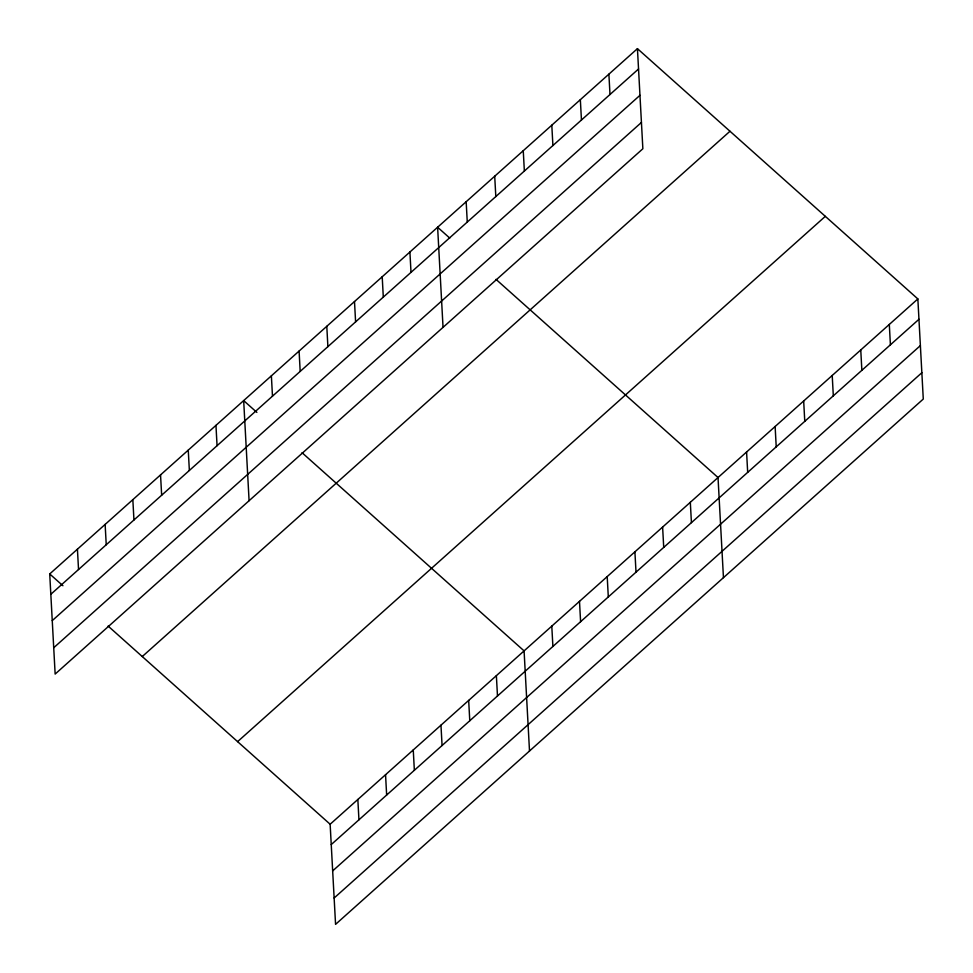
<?xml version="1.0" encoding="UTF-8"?>
<svg xmlns="http://www.w3.org/2000/svg" width="973" height="973" viewBox="0 0 973 973"><rect width="100%" height="100%" fill="white"/><g stroke="black" fill="none" stroke-linecap="round" stroke-linejoin="round"><path stroke-width="1.46" d="M637.437 48.65L642.861 148.76L55.145 674.07L49.72 573.948L637.437 48.65L917.855 298.93L923.28 399.052L335.563 924.35L330.139 824.24L108.112 626.065M50.827 594.284L638.543 68.986M52.25 620.616L639.966 95.318M53.722 647.738L641.438 122.44M142.265 656.544L729.981 131.246M237.594 741.645L825.323 216.347M330.139 824.24L917.855 298.93M331.234 844.576L918.962 319.278M332.669 870.896L920.385 345.597M334.128 898.018L921.857 372.72M449.733 238.069L437.619 227.256L443.043 327.366M495.999 279.36L718.025 477.536L723.45 577.646M256.884 412.406L243.676 400.596L249.088 500.718M302.056 452.713L524.082 650.888L529.507 750.998M49.72 573.948L62.941 585.746M889.31 324.447L890.404 344.783M860.764 349.964L861.859 370.299M832.219 375.481L833.314 395.816M803.674 400.998L804.768 421.333M775.128 426.502L776.223 446.85M746.583 452.019L747.678 472.355M690.319 502.299L691.426 522.635M662.613 527.062L663.72 547.398M634.907 551.825L636.014 572.173M608.891 74.167L609.998 94.503M607.201 576.6L608.307 596.936M580.346 99.684L581.453 120.02M579.494 601.363L580.601 621.698M551.8 125.189L552.907 145.536M551.788 626.125L552.895 646.461M523.255 150.706L524.362 171.041M494.71 176.222L495.816 196.558M496.376 675.651L497.483 695.987M466.164 201.739L467.271 222.075M468.67 700.414L469.777 720.75M440.964 725.177L442.07 745.513M409.913 252.019L411.007 272.355M413.257 749.94L414.352 770.275M382.207 276.782L383.301 297.118M385.551 774.703L386.646 795.05M354.5 301.545L355.595 321.881M357.845 799.478L358.94 819.813M326.794 326.308L327.889 346.643M299.088 351.071L300.183 371.406M271.382 375.833L272.476 396.169M215.957 425.371L217.064 445.707M188.251 450.134L189.358 470.47M160.545 474.897L161.652 495.233M132.839 499.66L133.946 519.996M105.133 524.423L106.239 544.758M77.426 549.186L78.533 569.521"/></g></svg>
